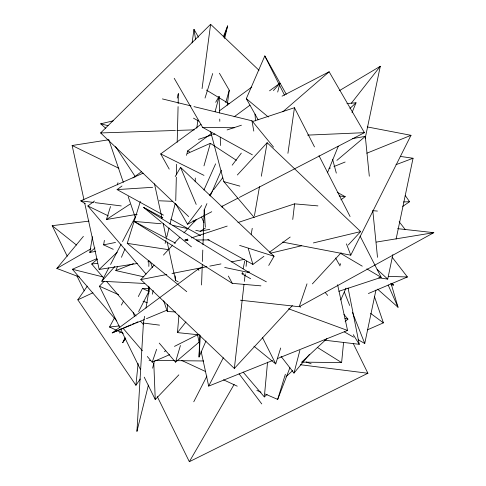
<?xml version="1.0" encoding="UTF-8"?>
<svg xmlns="http://www.w3.org/2000/svg" width="486" height="486" viewBox="0 0 486 486"><rect width="100%" height="100%" fill="white"/><g stroke="black" fill="none" stroke-linecap="round" stroke-linejoin="round"><path stroke-width="0.73" d="M148.564 293.726L148.637 286.139M148.838 266.407L148.898 260.338M148.795 293.732L148.965 286.898M175.744 200.694L176.327 177.177M176.388 174.899L176.649 164.274M177.196 142.27L178.076 106.61M178.155 103.573L178.398 93.707L177.214 98.093M193.045 220.778L194.145 221.823L194.187 220.316M195.208 181.837L195.305 178.064M205.967 340.996L199.023 357.022L199.801 335.024M201.562 284.966L202.285 264.487M202.395 261.456L202.796 250.077M202.984 244.768L204.211 209.879L206.933 203.61M175.598 311.945L167.318 311.514L167.597 304.704M148.424 385.052L136.949 431.289L143.425 323.068L144.573 316.337M199.023 357.022L200.293 335.856M199.345 334.884L177.469 332.606L178.945 315.207M243.14 372.1L264.335 396.922L267.549 362.143M302.207 362.131L341.615 362.592L343.59 342.296M87.34 286.12L77.833 299.826L135.916 385.27L138.115 363.449M154.184 265.113L140.837 279.578L234.343 368.455L244.002 284.377M244.349 281.376L245.211 273.867M246.074 266.358L246.675 261.103M292.748 219.465L294.583 203.859L317.929 205.894M196.781 128.28L197.881 120.048M202.061 88.634L210.62 24.3L259.026 70.306M192.104 42.877L193.987 29.36L198.537 37.222M227.175 105.262L229.264 90.25L219.405 73.228M287.919 153.309L294.461 107.716L252.173 121.664M95.76 251.353L89.789 252.404L92.468 236.694M113.238 249.318L103.627 244.865L104.387 240.376M145.976 308.106L149.542 287.159M136.949 431.289L137.459 428.294M251.207 234.288L252.246 228.329M254.445 215.675L259.5 186.636M261.316 176.218L267.142 142.714L360.648 231.591L348.328 244.944M250.63 278.733L242.052 273.867L242.368 272.385M243.146 268.679L244.695 261.268M365.217 138.194L380.295 66.278L339.258 90.724M358.152 339.738L364.749 343.481L375.939 290.099M378.703 277.804L387.719 279.098L392.846 254.634M396.108 239.063L413.051 158.248L400.282 156.413M224.629 38.467L227.624 25.916L223.451 36.493M152.616 368.169L154.439 360.831M178.028 95.183L178.398 93.707M186.515 155.35L187.632 150.933L211.471 133.443M152.306 294.206L153.236 290.525M165.131 243.413L165.872 240.467M166.801 236.791L169.037 227.958M169.96 224.277L175.167 203.664M277.7 92.036L279.93 83.203L269.536 90.827M215.11 111.737L219.101 96.38L219.569 113.019M281.036 356.353L293.969 373.084L299.868 350.4M203.968 165.872L210.359 143.315L236.421 160.325M225.723 102.534L229.264 90.25M159.244 343.104L175.513 362.155L180.421 345.497M265.192 394.012L277.682 399.407L285.367 374.214M137.125 214.277L106.452 219.514L110.516 206.532M117.296 184.887L117.97 182.724M186.752 291.667L127.241 243.352L140.345 201.508M205.031 98.063L212.71 73.532M224.01 37.458L227.624 25.916M253.917 346.196L275.72 363.899L280.689 348.025M240.418 300.202L299.218 306.739L306.994 283.842M147.288 356.481L152.215 362.216L156.607 349.337M277.682 399.407L289.911 367.714M327.424 172.882L338.286 146.25M352.01 112.606L356.013 102.795L346.943 103.573M143.911 276.862L115.82 270.581L117.594 266.389M121.433 257.301L124.981 248.911M258.163 119.799L246.311 98.64L264.809 55.945L286.297 94.29M210.25 195.949L221.428 170.173M340.789 299.911L345.971 288.162M203.944 190.02L215.626 163.831M148.983 291.308L138.656 311.593M125.771 338.329L122.739 342.691L125.072 337.94M282.566 242.083L350.771 255.174L410.986 135.315L367.252 126.919M119.635 333.062L120.328 331.713M138.316 296.563L142.465 288.453L149.287 288.532M122.739 342.691L125.163 337.958M193.762 401.788L206.902 376.103M272.518 360.539L208.688 386.109L223.311 357.793M144.737 283.484L101.817 281.248L108.828 267.804M110.577 264.445L121.087 244.282M122.49 241.591L135.454 216.72M123.262 333.384L109.532 327.023L114.55 317.716M121.366 305.08L123.523 301.089M215.681 102.291L219.101 96.38M175.221 176.564L180.537 167.378L274.043 256.256L268.728 265.441M157.264 396.54L189.346 461.7L234.118 384.469M135.916 385.27L140.235 379.044M175.41 203.3L187.547 224.253L201.672 205.566M209.411 195.323L212.601 191.101M213.512 189.898L222.624 177.84M232.186 165.185L241.299 153.126M351.36 103.202L380.295 66.278M177.469 332.606L185.938 321.926M79.455 277.032L56.844 268.442L83.392 236.366M293.969 373.084L309.418 354.422M273.436 90.572L279.93 83.203M101.817 281.248L114.805 266.541M163.43 255.101L172.67 245.084M174.207 243.413L179.856 237.296M183.963 232.843L196.289 219.49M237.362 174.984L267.142 142.714M234.343 368.455L292.359 305.585M312.383 283.891L341.136 252.732M119.829 327.6L99.442 286.199L104.162 281.26M144.227 377.148L155.253 399.547L178.842 374.858M188.647 216.592L100.638 132.945L210.62 24.3M194.145 221.823L196.301 219.69M84.692 203.063L99.168 269.469L117.254 252.173M264.335 396.922L267.106 394.346M285.92 376.82L292.566 370.636M301.417 362.392L326.878 338.681M345.145 321.671L347.915 319.095L343.967 314.478M349.932 108.451L356.013 102.795M282.852 111.78L329.137 71.782L364.415 132.672L239.331 197.438M89.789 252.404L94.989 247.969M103.542 277.87L91.714 264.02L97.486 259.111M175.513 362.155L199.764 341.549M336.871 160.398L365.302 136.396L369.317 176.205M146.037 274.086L87.875 205.973L94.527 200.991M144.342 319.569L112.211 332.904L197.99 269.238L202.844 267.148M169.237 169.122L160.714 153.916L201.058 124.313M219.393 110.857L251.791 87.085M163.466 215.14L117.09 189.595L121.98 186.01M132.982 177.937L141.535 171.655M234.088 116.847L249.98 105.183M207.85 239.592L252.902 264.408L263.904 256.335M269.408 252.295L290.191 237.047M340.923 199.813L345.2 196.678L337.254 192.298M402.7 206.429L409.558 201.708L405.245 195.487M106.452 219.514L129.975 204.175M195.767 230.334L200.183 231.281L205.353 228.128M56.844 268.442L90.906 248.802M299.218 306.739L433.804 232.666L397.621 228.645M282.062 96.161L329.137 71.782M187.547 224.253L211.762 211.714M221.173 206.842L237.988 198.136M164.359 351.481L165.708 350.801M174.474 346.384L198.075 334.502M189.346 461.7L367.896 373.26L353.194 343.395M77.833 299.826L92.935 292.772M85.232 203.737L80.779 200.833L143.145 173.15M187.493 153.467L210.359 143.315M367.422 329.848L383.399 322.844L374.354 296.272M116.737 320.906L72.396 269.262L96.769 258.698M152.215 362.216L169.626 354.671M112.211 332.904L130.922 324.836M132.307 324.235L134.385 323.342M135.77 322.74L137.848 321.847M368.388 293.526L407.414 276.971L392.166 257.252M146.438 318.701L166.692 310.293M329.022 168.545L330.425 167.98M333.925 166.558L345.133 162.014M366.851 153.205L410.986 135.315M277.427 358.571L347.569 330.468L337.594 284.723M115.82 270.581L133.468 263.594M396.035 164.675L413.051 158.248M198.422 139.403L211.319 135.144M212.753 134.671L214.903 133.96M227.09 129.944L241.427 125.212M187.936 240.297L184.923 240.035L187.79 239.088M191.375 237.909L227.211 226.081M237.964 222.539L294.583 203.859M338.888 291.296L381.176 277.348L360.102 236.123M242.052 273.867L243.504 273.424M247.848 272.075L249.294 271.631M270.562 253.188L301.575 245.752M313.391 242.921L360.648 231.591M105.802 128.34L100.693 123.815L113.22 120.838M200.183 231.281L209.824 229.307M103.627 244.865L115.504 242.453M140.837 279.578L166.801 274.505M171.995 273.49L206.866 266.68M209.837 266.103L220.966 263.928M231.354 261.899L244.707 259.287M352.581 138.565L365.302 136.396M376.243 242.101L433.804 232.666M83.884 199.369L72.141 145.508L108.803 139.761M99.168 269.469L137.325 263.491M147.805 261.845L149.299 261.614M67.238 256.237L52.196 225.692L89.029 221.112M91.714 264.02L97.71 263.297M109.532 327.023L119.289 325.93M117.09 189.595L152.616 187.317M307.644 135.114L364.415 132.672M403.526 201.957L409.558 201.708M100.638 132.945L175.434 130.473M176.94 130.424L194.315 129.847M184.923 240.035L187.96 240.017M196.301 239.981L209.205 239.92M174.207 78.301L202.656 127.405L234.519 127.751M149.099 360.333L150.611 360.351M155.162 360.405L174.869 360.636M176.382 360.655L203.67 360.977M388.448 276.388L407.414 276.971M159.244 200.785L172.73 201.332M372.896 210.681L377.415 211.07M260.921 285.847L232.308 283.356L133.99 221.385L161.097 223.748M197.723 241.147L199.23 241.281M324.593 340.188L359.239 344.307L348.091 288.016M391.26 284.814L393.52 285.088L392.123 283.302M339.204 195.937L345.2 196.678M80.779 200.833L93.519 202.437M95.013 202.626L121.239 205.93M300.342 364.731L367.896 373.26M143.425 323.068L159.523 325.134M127.241 243.352L169.219 249.774M224.684 267.452L249.172 272.61L266.358 281.819M172.967 225.413L187.675 228.59M344.981 318.415L347.915 319.095M162.403 98.919L191.034 105.912M193.969 106.628L251.961 120.801L273.521 147.094M72.396 269.262L102.485 276.789M100.693 123.815L108.05 125.674M210.566 131.299L223.821 181.63L239.877 186.12M239.634 245.4L274.043 256.256M288.459 308.744L347.569 330.468M306.186 361.936L311.155 363.82M143.054 301.18L147.294 302.79M256.869 390.416L261.031 392.214M99.442 286.199L118.681 294.753M142.465 288.453L148.673 291.29M181.612 360.412L205.639 371.547M223.493 379.815L237.223 386.176M187.632 150.933L189.649 151.905M87.875 205.973L108.354 215.899M72.141 145.508L118.936 168.326M160.714 153.916L203.992 175.379M133.99 221.385L175.519 243.158M191.423 246.852L143.656 207.455L162.822 217.728M167.184 242.052L175.549 280.422L178.192 281.837M170.75 219.156L200.566 235.576M202.656 127.405L252.362 154.821M193.483 118.147L198.75 121.123M299.443 306.429L300.761 307.176M344.301 331.877L353.535 337.12M340.747 253.455L362.264 266.17M366.833 268.867L381.176 277.348M206.374 90.062L229.119 103.797M143.656 207.455L249.172 272.61M317.309 347.393L341.615 362.592M391.011 283.387L393.52 285.088M370.593 313.373L383.399 322.844M52.196 225.692L76.49 245.059M246.311 98.64L268.296 117.005M377.604 289.164L398.034 307.261L391.005 283.302M377.112 269.378L387.719 279.098M123.146 328.366L142.362 350.74M325.237 292.542L327.704 295.427M106.501 281.339L136.074 315.973M140.515 321.167L143.467 324.63M223.821 181.63L254.172 217.479M197.99 269.238L198.932 270.41M399.17 221.713L405.172 229.483M239.088 373.813L261.754 403.915M115.553 146.614L135.448 176.91M353.273 334.69L359.239 344.307M335.583 257.981L340.024 265.915M228.365 276.078L232.308 283.356M294.461 107.716L314.503 146.912M318.992 155.702L350.084 216.525M264.809 55.945L284.541 95.213M262.483 337.57L275.72 363.899M120.498 328.961L140.551 369.682M76.928 275.92L84.278 290.853M388.18 285.063L398.034 307.261M180.537 167.378L196.21 204.436M201.538 217.023L203.901 222.618M344.367 292.056L349.671 305.439M352.465 312.486L364.749 343.481M346.451 243.869L350.771 255.174M108.876 139.913L123.304 182.274M128.195 196.636L135.284 217.455M150.447 261.972L152.404 267.713M163.648 300.743L167.318 311.514M248.243 248.443L252.902 264.408M133.255 312.304L134.525 316.672M332.582 159.201L336.318 173.119M340.109 263.491L340.455 264.961M197.431 334.459L199.521 344.052M201.131 351.427L208.688 386.109M154.475 183.763L162.032 218.439M163.162 223.609L166.54 239.1M251.961 120.801L253.807 131.099M193.987 29.36L195.651 39.816M372.805 210.754L377.507 257.325M255.016 114.101L255.502 120.893M204.211 209.879L205.335 227.12M175.312 275.878L175.549 280.422M153.801 363.194L155.253 399.547M219.739 119.064L219.806 121.336M220.255 137.21L220.492 145.527M222.205 206.021L222.248 207.528"/></g></svg>
